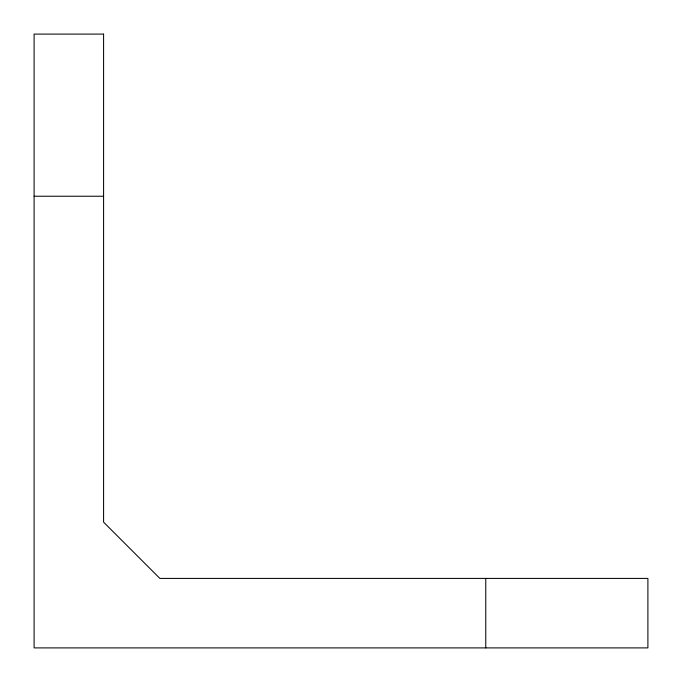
<?xml version="1.0" encoding="UTF-8"?>
<svg xmlns="http://www.w3.org/2000/svg" width="682" height="682" viewBox="0 0 682 682"><rect width="100%" height="100%" fill="white"/><g stroke="black" fill="none" stroke-linecap="round" stroke-linejoin="round"><path stroke-width="1.02" d="M34.1 196.237L103.587 196.237M485.763 578.413L485.763 647.9M103.587 34.1L34.1 34.1L34.1 647.9L647.9 647.9L647.9 578.413L159.869 578.413L103.587 522.156L103.587 34.1"/></g></svg>
